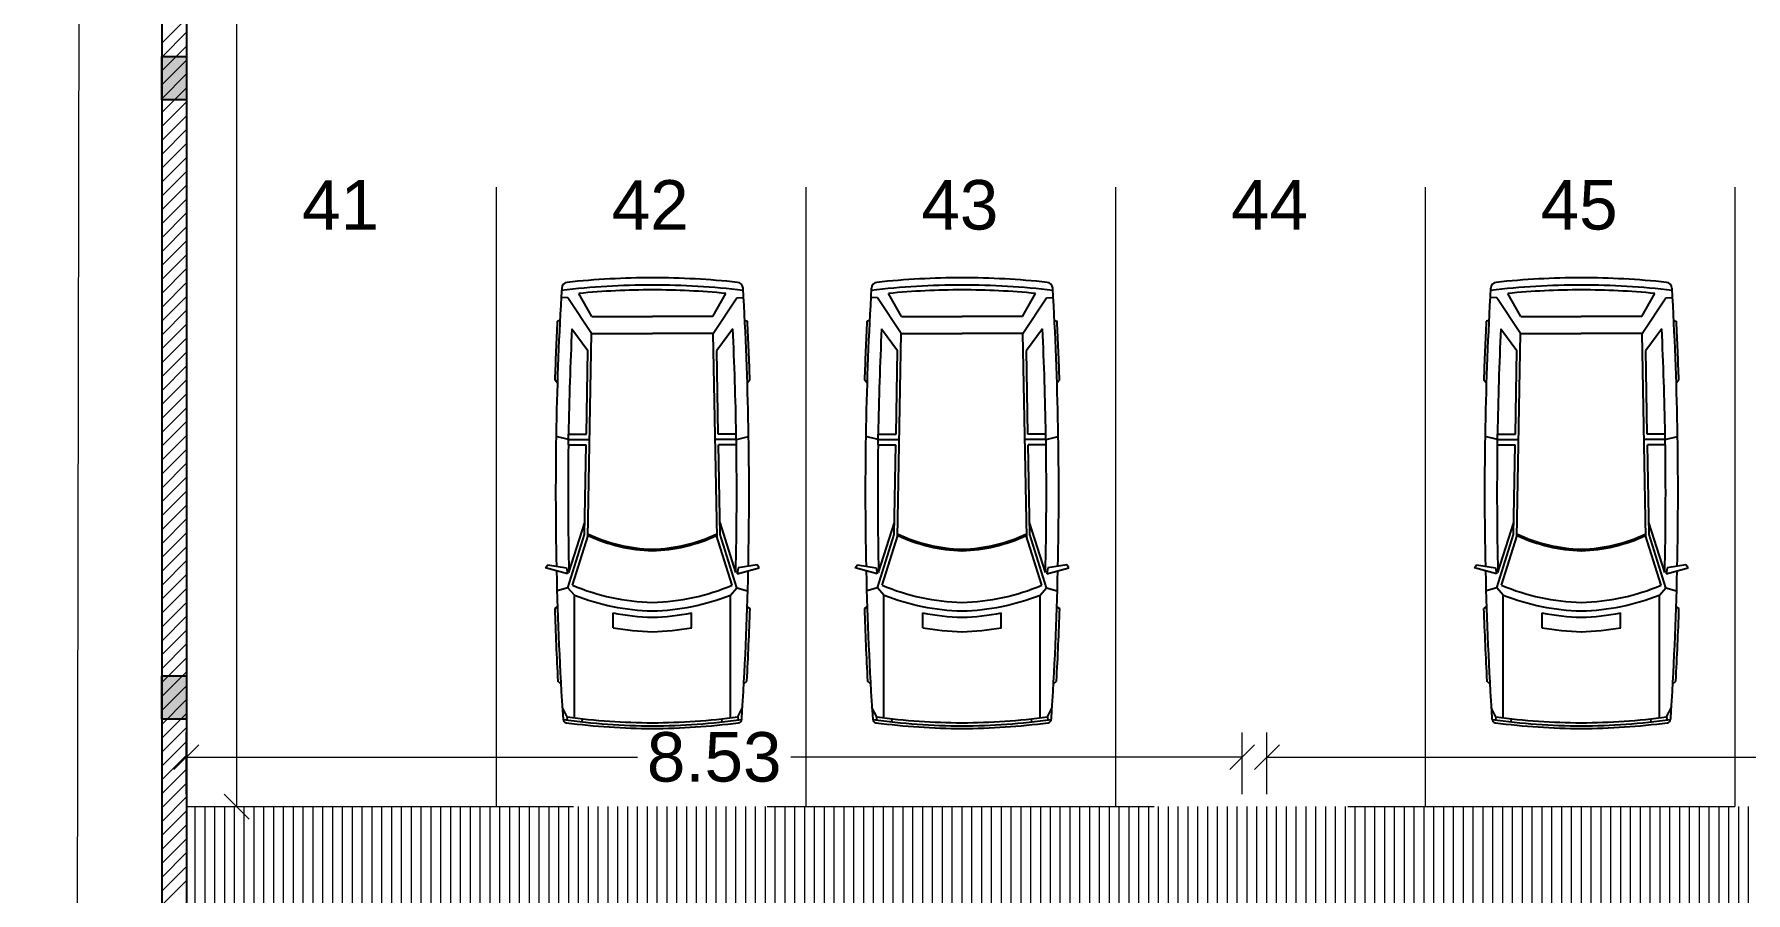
# Model space of a CAD drawing. Header units: inches. Extents: x 2 to 182, y -26 to 193.
# Drawn here: x 112.07 to 125.89, y 100.46 to 107.4 of the extents above; entities that cross this region are included whole.
import ezdxf

# ---------------------------------------------------------------- set-up
doc = ezdxf.new("R2010")
doc.units = ezdxf.units.IN
doc.header["$MEASUREMENT"] = 0
for name, pattern in [('ACAD_ISO10W100', [18, 12, -3, 0, -3]), ('HIDDEN2', [4.7625, 3.175, -1.5875]), ('LÍNEAS_OCULTAS2', [0.1875, 0.125, -0.0625])]:
    doc.linetypes.add(name, pattern=pattern)
for name, color, linetype, lineweight in [('01 eje', 30, 'ACAD_ISO10W100', 9), ('L COTAS', 1, 'Continuous', 9), ('l gris', 9, 'Continuous', 5), ('L PROYEC', 4, 'HIDDEN2', 9), ('LAVADO MU', 10, 'Continuous', 5)]:
    doc.layers.add(name, color=color, linetype=linetype, lineweight=lineweight)
for name, color, linetype in [('AUTOS', 9, 'Continuous'), ('l muro', 5, 'Continuous'), ('l olumnas', 140, 'Continuous'), ('smr acero', 170, 'Continuous')]:
    doc.layers.add(name, color=color, linetype=linetype)
doc.styles.add('2mm para 1.100', font='ARIAL.TTF')
doc.styles.add('3mm para 1.100', font='ARIAL.TTF')
doc.dimstyles.new('cotas 1.100', dxfattribs={"dimscale": 2, "dimtxt": 0.2, "dimasz": 0.1, "dimexe": 0.1, "dimexo": 0.05, "dimgap": 0.05, "dimtad": 0, "dimzin": 0, "dimdsep": 46, "dimtxsty": '2mm para 1.100', "dimblk": 'OBLIQUE', "dimcen": 0.09, "dimclrd": 256, "dimclre": 256, "dimclrt": 256, "dimaunit": 1, "dimadec": 3, "dimazin": 0, "dimtfac": 1, "dimtofl": 0, "dimtmove": 2, "dimatfit": 3, "dimfxl": 0, "dimtolj": 1, "dimtzin": 0, "dimlwd": -1, "dimlwe": -1, "dimarcsym": 0})

# ---------------------------------------------------------------- blocks, each defined once
blk = doc.blocks.new('terreno1')
at = {"layer": '01 eje', "ltscale": 0.05}
blk.add_line((2858.813, 860.328), (2858.813, 730.799), dxfattribs=at)
blk = doc.blocks.new('E-120')
for p, q in [((1.249, 0.685), (1.297, 0.862)), ((1.297, 0.862), (1.321, 0.845)), ((1.321, 0.845), (1.297, 0.693)), ((0.094, 0.689), (0.069, 0.692)), ((0.094, 0.689), (0.171, 0.727)), ((0.361, 0.738), (0.383, 0.763)), ((0.982, 0.765), (0.969, 0.788)), ((1.136, 0.683), (1.111, 0.769)), ((1.297, 0.693), (1.249, 0.685)), ((2.333, 0.678), (2.358, 0.777)), ((2.789, 0.766), (2.813, 0.786)), ((3.294, 0.746), (3.29, 0.767)), ((3.477, 0.683), (3.48, 0.736)), ((0.079, 0.567), (0.054, 0.569)), ((0.086, 0.63), (1.078, 0.63)), ((1.078, 0.63), (1.136, 0.683)), ((1.136, 0.683), (1.566, 0.548)), ((1.158, 0.644), (1.558, 0.518)), ((1.26, 0.674), (1.665, 0.546)), ((2.29, 0.678), (2.29, 0.534)), ((2.29, 0.678), (2.378, 0.677)), ((2.333, 0.678), (2.333, 0.507)), ((2.378, 0.678), (2.378, 0.532)), ((3.228, 0.649), (3.052, 0.52)), ((3.191, 0.491), (3.477, 0.683)), ((3.328, 0.488), (3.513, 0.594)), ((1.546, 0.522), (3.191, 0.491)), ((1.566, 0.548), (2.29, 0.534)), ((2.378, 0.532), (3.052, 0.52)), ((3.191, 0.491), (3.191, 0)), ((3.328, 0.488), (3.328, 0)), ((0.814, 0.317), (0.934, 0.317)), ((3.191, -0.491), (3.191, 0)), ((3.328, -0.488), (3.328, 0)), ((0.814, -0.317), (0.934, -0.317)), ((1.136, -0.683), (1.566, -0.548)), ((1.158, -0.644), (1.558, -0.518)), ((1.26, -0.674), (1.665, -0.546)), ((1.546, -0.522), (3.191, -0.491)), ((1.566, -0.548), (2.29, -0.534)), ((2.29, -0.678), (2.29, -0.534)), ((2.333, -0.678), (2.333, -0.507)), ((2.378, -0.532), (3.052, -0.52)), ((2.378, -0.678), (2.378, -0.532)), ((3.228, -0.649), (3.052, -0.52)), ((3.191, -0.491), (3.477, -0.683)), ((3.328, -0.488), (3.513, -0.594)), ((0.078, -0.558), (0.053, -0.562)), ((0.094, -0.689), (0.069, -0.692)), ((0.086, -0.63), (1.078, -0.63)), ((0.094, -0.689), (0.171, -0.727)), ((1.078, -0.63), (1.136, -0.683)), ((1.136, -0.683), (1.111, -0.769)), ((1.249, -0.685), (1.297, -0.862)), ((1.297, -0.693), (1.249, -0.685)), ((2.29, -0.678), (2.378, -0.677)), ((2.333, -0.678), (2.358, -0.777)), ((3.477, -0.683), (3.48, -0.736)), ((0.361, -0.738), (0.383, -0.763)), ((0.982, -0.765), (0.969, -0.788)), ((1.321, -0.845), (1.297, -0.693)), ((2.789, -0.766), (2.813, -0.786)), ((3.294, -0.746), (3.29, -0.767)), ((1.297, -0.862), (1.321, -0.845))]:
    blk.add_line(p, q)
for centre, radius, start, end in [((5.769, -0.04), 5.769, 172.6816, 179.5994), ((5.769, -0.04), 5.747, 172.3934, 179.5979), ((0.077, 0.691), 0.03, 93.7373, 172.6816), ((1.903, -27.265), 28.046, 91.2874, 93.7373), ((1.903, -27.265), 28.069, 91.9055, 93.1027), ((1.903, -27.265), 28.046, 86.6212, 91.2121), ((1.903, -27.258), 28.06, 87.167, 88.1406), ((-2.869, -0.011), 6.45, 0.1016, 6.6242), ((3.553, 0.682), 0.05, 6.1594, 86.6212), ((5.769, -0.04), 5.722, 172.6816, 179.5961), ((2.76, -0.04), 1.81, 158.2817, 178.7222), ((2.76, -0.04), 1.742, 156.8644, 178.6721), ((1.903, -27.265), 27.946, 89.2062, 91.3172), ((1.903, -27.265), 27.946, 87.2823, 89.0264), ((-2.869, -0.011), 6.411, 0.1023, 5.4171), ((-2.869, -0.011), 6.509, 0.1007, 6.1594), ((2.76, -0.04), 1.325, 155.0855, 178.2544), ((2.76, -0.04), 1.313, 154.6813, 178.2383), ((2.76, -0.04), 1.978, 169.5792, 178.8307), ((2.76, -0.04), 1.861, 168.9125, 178.7568), ((5.769, 0.04), 5.769, 180.4006, 187.3184), ((5.769, 0.04), 5.747, 180.4021, 187.6066), ((5.769, 0.04), 5.722, 180.4039, 187.3184), ((2.76, 0.04), 1.978, 181.1693, 190.4208), ((2.76, 0.04), 1.861, 181.2432, 191.0875), ((2.76, 0.04), 1.81, 181.2778, 201.7183), ((2.76, 0.04), 1.742, 181.3279, 203.1356), ((2.76, 0.04), 1.325, 181.7456, 204.9145), ((2.76, 0.04), 1.313, 181.7617, 205.3187), ((-2.869, 0.011), 6.45, 353.3758, 359.8984), ((-2.869, 0.011), 6.411, 354.5829, 359.8977), ((-2.869, 0.011), 6.509, 353.8406, 359.8993), ((1.903, 27.265), 27.946, 268.6828, 270.7938), ((1.903, 27.265), 27.946, 270.9736, 272.7177), ((3.553, -0.682), 0.05, 273.3788, 353.8406), ((0.077, -0.691), 0.03, 187.3184, 266.2627), ((1.903, 27.265), 28.046, 266.2627, 268.7126), ((1.903, 27.265), 28.069, 266.8973, 268.0945), ((1.903, 27.265), 28.046, 268.7879, 273.3788), ((1.903, 27.258), 28.06, 271.8594, 272.833)]:
    blk.add_arc(centre, radius, start, end)
blk = doc.blocks.new('_Oblique')
at = {"color": 0, "linetype": 'ByBlock', "lineweight": -2}
blk.add_line((-0.5, -0.5), (0.5, 0.5), dxfattribs=at)
blk = doc.blocks.new('*D234')
at = {"layer": 'Defpoints', "color": 0}
for p in [(112.468, 132.68), (113.298, 132.678), (113.098, 7.859)]:
    blk.add_point(p, dxfattribs=at)
at = {"layer": 'L COTAS'}
for p, q in [((113.198, 132.679), (112.268, 132.68)), ((112.468, 132.68), (112.37, 71.179)), ((112.268, 7.86), (112.367, 69.361)), ((112.998, 7.859), (112.068, 7.861))]:
    blk.add_line(p, q, dxfattribs=at)
at = {"layer": 'L COTAS', "xscale": 0.2, "yscale": 0.2, "zscale": 0.2}
for p, rotation in [((112.468, 132.68), 89.90828215739022), ((112.268, 7.86), 269.9082821573902)]:
    blk.add_blockref('_Oblique', p, dxfattribs=dict(at, rotation=rotation))
at = {"layer": 'L COTAS', "insert": (112.368, 70.27), "char_height": 0.4, "attachment_point": 5, "rotation": 89.9083, "style": '2mm para 1.100'}
blk.add_mtext('\\A1;124.82', dxfattribs=at)
blk = doc.blocks.new('*D235')
at = {"layer": 'Defpoints', "color": 0}
for p in [(113.298, 132.504), (113.703, 132.504), (113.298, 101.16)]:
    blk.add_point(p, dxfattribs=at)
at = {"layer": 'L COTAS'}
for p, q in [((113.398, 132.504), (113.903, 132.504)), ((113.703, 132.504), (113.703, 117.606)), ((113.703, 101.16), (113.703, 116.058)), ((113.398, 101.16), (113.903, 101.16))]:
    blk.add_line(p, q, dxfattribs=at)
at = {"layer": 'L COTAS', "xscale": 0.2, "yscale": 0.2, "zscale": 0.2}
for p, rotation in [((113.703, 132.504), 90), ((113.703, 101.16), 270)]:
    blk.add_blockref('_Oblique', p, dxfattribs=dict(at, rotation=rotation))
at = {"layer": 'L COTAS', "insert": (113.703, 116.832), "char_height": 0.4, "attachment_point": 5, "rotation": 90, "style": '2mm para 1.100'}
blk.add_mtext('\\A1;31.34', dxfattribs=at)
blk = doc.blocks.new('*D236')
at = {"layer": 'Defpoints', "color": 0}
for p in [(121.821, 101.559), (113.296, 101.161), (121.821, 101.161)]:
    blk.add_point(p, dxfattribs=at)
at = {"layer": 'L COTAS'}
for p, q in [((113.296, 101.261), (113.296, 101.759)), ((121.821, 101.261), (121.821, 101.759)), ((113.296, 101.559), (116.939, 101.559)), ((121.821, 101.559), (118.178, 101.559))]:
    blk.add_line(p, q, dxfattribs=at)
at = {"layer": 'L COTAS', "xscale": 0.2, "yscale": 0.2, "zscale": 0.2, "rotation": 180}
blk.add_blockref('_Oblique', (113.296, 101.559), dxfattribs=at)
at = {"layer": 'L COTAS', "xscale": 0.2, "yscale": 0.2, "zscale": 0.2}
blk.add_blockref('_Oblique', (121.821, 101.559), dxfattribs=at)
at = {"layer": 'L COTAS', "insert": (117.558, 101.559), "char_height": 0.4, "attachment_point": 5, "style": '2mm para 1.100'}
blk.add_mtext('\\A1;8.53', dxfattribs=at)
blk = doc.blocks.new('*D237')
at = {"layer": 'Defpoints', "color": 0}
for p in [(156.858, 101.559), (122.021, 101.161), (156.858, 101.164)]:
    blk.add_point(p, dxfattribs=at)
at = {"layer": 'L COTAS'}
for p, q in [((122.021, 101.261), (122.021, 101.759)), ((156.858, 101.264), (156.858, 101.759)), ((122.021, 101.559), (138.665, 101.559)), ((156.858, 101.559), (140.213, 101.559))]:
    blk.add_line(p, q, dxfattribs=at)
at = {"layer": 'L COTAS', "xscale": 0.2, "yscale": 0.2, "zscale": 0.2, "rotation": 180}
blk.add_blockref('_Oblique', (122.021, 101.559), dxfattribs=at)
at = {"layer": 'L COTAS', "xscale": 0.2, "yscale": 0.2, "zscale": 0.2}
blk.add_blockref('_Oblique', (156.858, 101.559), dxfattribs=at)
at = {"layer": 'L COTAS', "insert": (139.439, 101.559), "char_height": 0.4, "attachment_point": 5, "style": '2mm para 1.100'}
blk.add_mtext('\\A1;34.84', dxfattribs=at)

msp = doc.modelspace()

# ---------------------------------------------------------------- hatches: boundary and pattern name
at = {"layer": 'l gris'}
h = msp.add_hatch(dxfattribs=at)
h.set_pattern_fill('LINE', color=256, scale=0.025, angle=90)
h.set_pattern_definition([(90, (-3695.75926, -725.47721), (-0.079375, 5e-18), [])])
h.paths.add_polyline_path([(113.298, 101.161), (142.298, 101.161), (142.317, 100.966), (142.374, 100.778), (142.467, 100.605), (142.591, 100.454), (142.743, 100.329), (142.916, 100.237), (143.103, 100.18), (143.298, 100.161), (157.059, 100.161), (157.104, 98.162), (122.023, 98.162), (122.023, 100.261), (113.298, 100.261)])
at = {"layer": 'smr acero'}
h = msp.add_hatch(color=256, dxfattribs=at)
h.dxf.hatch_style = 1
h.paths.add_polyline_path([(113.098, 107.216), (113.098, 106.866), (113.298, 106.866), (113.298, 107.216)])
h = msp.add_hatch(color=256, dxfattribs=at)
h.dxf.hatch_style = 1
h.paths.add_polyline_path([(113.098, 102.216), (113.098, 101.866), (113.298, 101.866), (113.298, 102.216)])

# ---------------------------------------------------------------- linework, layer by layer
at = {"layer": 'l gris'}
for p, q in [((115.798, 106.161), (115.798, 101.161)), ((118.298, 106.161), (118.298, 101.161)), ((120.798, 106.161), (120.798, 101.161)), ((123.298, 106.161), (123.298, 101.161)), ((125.798, 106.161), (125.798, 101.161))]:
    msp.add_line(p, q, dxfattribs=at)
at = {"layer": 'l muro'}
for p, q in [((113.098, 132.679), (113.098, 7.87)), ((113.298, 132.679), (113.298, 7.87))]:
    msp.add_line(p, q, dxfattribs=at)
at = {"layer": 'l olumnas'}
for points in [[(113.298, 106.866), (113.098, 106.866), (113.098, 107.216), (113.298, 107.216)], [(113.298, 101.866), (113.098, 101.866), (113.098, 102.216), (113.298, 102.216)]]:
    msp.add_lwpolyline(points, close=True, dxfattribs=at)
at = {"layer": 'L PROYEC', "linetype": 'LÍNEAS_OCULTAS2', "ltscale": 25}
msp.add_line((113.298, 101.161), (157.059, 101.161), dxfattribs=at)
at = {"layer": 'LAVADO MU'}
for p, q in [((113.098, 107.324), (113.298, 107.524)), ((113.098, 107.212), (113.298, 107.412)), ((113.098, 107.1), (113.298, 107.3)), ((113.098, 106.987), (113.298, 107.187)), ((113.098, 106.875), (113.298, 107.075)), ((113.098, 106.763), (113.298, 106.963)), ((113.098, 106.651), (113.298, 106.851)), ((113.098, 106.538), (113.298, 106.738)), ((113.098, 106.426), (113.298, 106.626)), ((113.098, 106.314), (113.298, 106.514)), ((113.098, 106.202), (113.298, 106.402)), ((113.098, 106.089), (113.298, 106.289)), ((113.098, 105.977), (113.298, 106.177)), ((113.098, 105.865), (113.298, 106.065)), ((113.098, 105.753), (113.298, 105.953)), ((113.098, 105.64), (113.298, 105.84)), ((113.098, 105.528), (113.298, 105.728)), ((113.098, 105.416), (113.298, 105.616)), ((113.098, 105.304), (113.298, 105.504)), ((113.098, 105.191), (113.298, 105.391)), ((113.098, 105.079), (113.298, 105.279)), ((113.098, 104.967), (113.298, 105.167)), ((113.098, 104.855), (113.298, 105.055)), ((113.098, 104.742), (113.298, 104.942)), ((113.098, 104.63), (113.298, 104.83)), ((113.098, 104.518), (113.298, 104.718)), ((113.098, 104.406), (113.298, 104.606)), ((113.098, 104.293), (113.298, 104.493)), ((113.098, 104.181), (113.298, 104.381)), ((113.098, 104.069), (113.298, 104.269)), ((113.098, 103.957), (113.298, 104.157)), ((113.098, 103.844), (113.298, 104.044)), ((113.098, 103.732), (113.298, 103.932)), ((113.098, 103.62), (113.298, 103.82)), ((113.098, 103.508), (113.298, 103.707)), ((113.098, 103.395), (113.298, 103.595)), ((113.098, 103.283), (113.298, 103.483)), ((113.098, 103.171), (113.298, 103.371)), ((113.098, 103.059), (113.298, 103.258)), ((113.098, 102.946), (113.298, 103.146)), ((113.098, 102.834), (113.298, 103.034)), ((113.098, 102.722), (113.298, 102.922)), ((113.098, 102.61), (113.298, 102.809)), ((113.098, 102.497), (113.298, 102.697)), ((113.098, 102.385), (113.298, 102.585)), ((113.098, 102.273), (113.298, 102.473)), ((113.098, 102.161), (113.298, 102.36)), ((113.098, 102.048), (113.298, 102.248)), ((113.098, 101.936), (113.298, 102.136)), ((113.098, 101.824), (113.298, 102.024)), ((113.098, 101.712), (113.298, 101.911)), ((113.098, 101.599), (113.298, 101.799)), ((113.098, 101.487), (113.298, 101.687)), ((113.098, 101.375), (113.298, 101.575)), ((113.098, 101.263), (113.298, 101.462)), ((113.098, 101.15), (113.298, 101.35)), ((113.098, 101.038), (113.298, 101.238)), ((113.098, 100.926), (113.298, 101.126)), ((113.098, 100.814), (113.298, 101.013)), ((113.098, 100.701), (113.298, 100.901)), ((113.098, 100.589), (113.298, 100.789)), ((113.098, 100.477), (113.298, 100.677)), ((113.098, 100.365), (113.298, 100.564))]:
    msp.add_line(p, q, dxfattribs=at)

# ---------------------------------------------------------------- block references
at = {"layer": 'AUTOS', "color": 0, "rotation": 90.00000000000001}
for p in [(117.059, 101.79), (119.559, 101.79), (124.559, 101.79)]:
    msp.add_blockref('E-120', p, dxfattribs=at)
at = {"layer": 'l muro'}
msp.add_blockref('terreno1', (-2745.715, -725.48), dxfattribs=at)

# ---------------------------------------------------------------- texts
at = {"layer": 'l gris', "style": '3mm para 1.100'}
for s, p in [('41', (114.231, 105.817)), ('42', (116.731, 105.817)), ('43', (119.231, 105.818)), ('44', (121.731, 105.818)), ('45', (124.231, 105.818))]:
    msp.add_text(s, height=0.4, rotation=0.1222, dxfattribs=at).set_placement(p)

# ---------------------------------------------------------------- dimensions: what is measured, and where the dimension line sits
at = {"layer": 'L COTAS'}
dim = msp.add_aligned_dim(p1=(113.098, 7.859), p2=(113.298, 132.678), distance=0.83, dimstyle='cotas 1.100', override={"dimfxl": 0.1, "dimarcsym": 1}, dxfattribs=at)
dim.commit()
dim.dimension.update_dxf_attribs({"geometry": '*D234', "text_midpoint": (112.368, 70.27)})
dim = msp.add_linear_dim(base=(113.703, 132.504), p1=(113.298, 101.16), p2=(113.298, 132.504), angle=90, dimstyle='cotas 1.100', override={"dimfxl": 0.1, "dimarcsym": 1}, dxfattribs=at)
dim.commit()
dim.dimension.update_dxf_attribs({"geometry": '*D235', "text_midpoint": (113.703, 116.832)})
for base, p1, p2, picture, middle in [((121.821, 101.5586), (113.2957, 101.1607), (121.821, 101.1607), '*D236', (117.5584, 101.5586)), ((156.858, 101.559), (122.021, 101.161), (156.858, 101.164), '*D237', (139.439, 101.559))]:
    dim = msp.add_linear_dim(base=base, p1=p1, p2=p2, dimstyle='cotas 1.100', override={"dimfxl": 0.1, "dimarcsym": 1}, dxfattribs=at)
    dim.commit()
    dim.dimension.update_dxf_attribs({"geometry": picture, "text_midpoint": middle})

doc.saveas('drawing.dxf')
